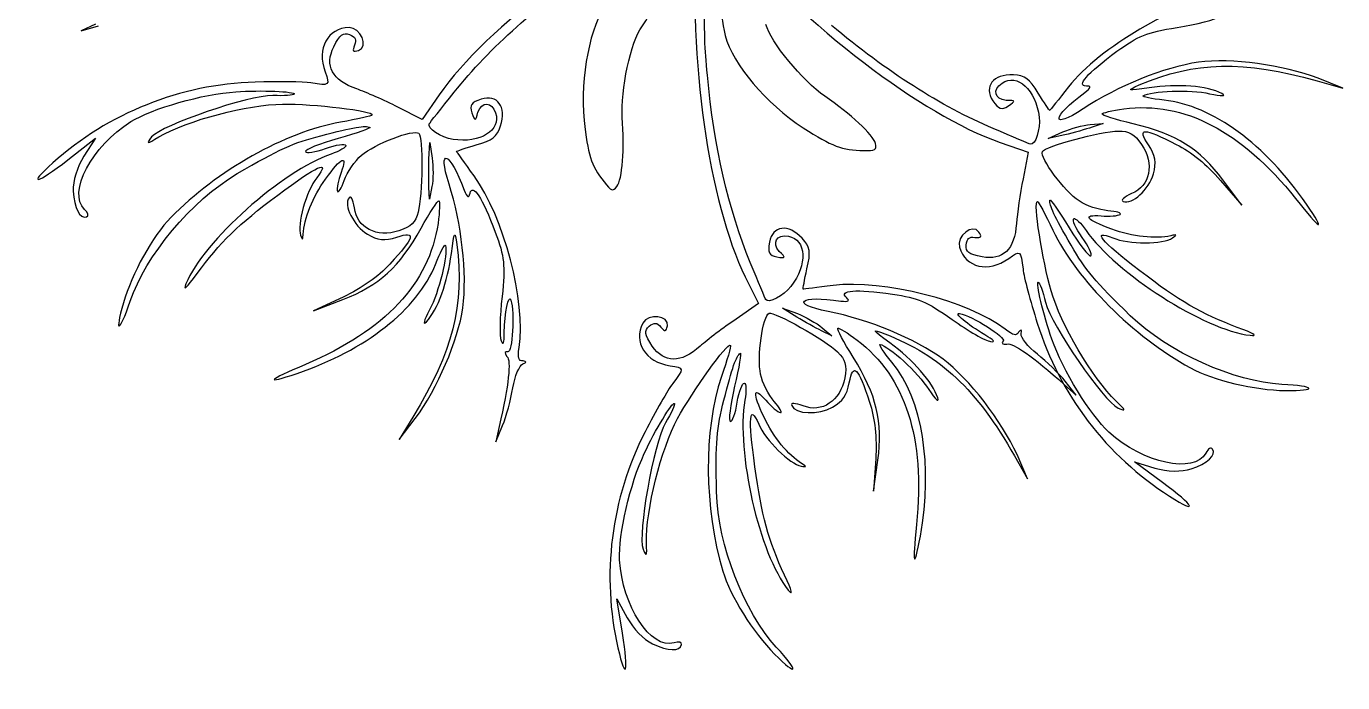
# Model space of a CAD drawing. Extents: x -427 to 180, y 57 to 333.
# Drawn here: x 64.4 to 168, y 57.1 to 108.7 of the extents above; entities that cross this region are included whole.
import ezdxf

# ---------------------------------------------------------------- set-up
doc = ezdxf.new("R2010")
doc.units = 0
doc.layers.add('Layer_1', color=7, linetype='CONTINUOUS')

msp = doc.modelspace()

# ---------------------------------------------------------------- linework, layer by layer
at = {"layer": 'Layer_1', "color": 7}
for points in [[(69.82358, 108.915605), (68.71233, 108.378438), (70.059624, 108.76093)], [(165.977574, 104.44456), (167.977612, 103.881392), (166.044566, 104.660269)], [(96.8707, 103.342362), (95.543938, 101.411906), (93.624792, 102.370519)], [(148.115764, 101.001477), (149.12298, 101.086898), (148.254194, 100.796986)], [(148.115764, 101.001477), (148.115764, 101.001477)], [(67.666803, 98.243894), (69.819206, 99.929301), (68.91613, 98.512143)], [(96.069295, 98.277302), (96.14687, 99.604886), (96.336982, 98.366661)], [(131.202857, 99.522929), (131.203069, 99.522886)], [(141.012302, 99.601069), (143.228945, 98.843736), (142.823075, 96.737212)], [(146.105848, 100.194752), (144.806497, 99.911616), (145.947627, 100.428463)], [(158.371579, 96.612142), (160.029176, 94.666943), (158.55721, 96.652584)], [(96.304597, 96.124342), (96.115332, 95.131399), (96.070353, 96.046145)], [(96.304421, 96.124342), (96.304597, 96.124342)], [(110.865571, 96.136453), (110.865465, 96.136414)], [(120.966234, 89.015887), (122.014054, 86.920853), (120.246673, 85.704849)], [(89.313283, 87.431361), (86.99331, 86.359478), (89.302205, 87.241711)], [(125.011748, 85.864597), (123.887339, 86.574651), (125.063007, 86.142121)], [(127.009811, 85.028955), (127.787298, 84.383012), (126.964937, 84.786124)], [(127.009811, 85.028955), (127.009811, 85.028955)], [(146.089832, 80.534136), (147.015133, 79.717374), (146.141126, 80.811655)], [(94.80568, 77.995688), (93.724204, 76.221505), (94.995298, 77.873038)], [(101.599721, 77.250942), (101.332422, 76.045987), (101.867409, 77.340301)], [(131.236477, 74.705023), (131.052397, 72.15603), (131.397132, 74.603585)], [(142.151562, 74.947938), (143.181285, 73.143251), (142.35067, 75.054643)], [(153.793864, 72.852333), (151.590625, 74.470789), (153.198798, 73.983123)], [(111.302274, 60.989615), (110.868358, 63.6887), (111.671844, 62.212823)]]:
    msp.add_lwpolyline(points, dxfattribs=at)
for points in [[(118.774319, 119.8392), (109.628238, 115.484864), (100.650432, 108.732101), (96.8707, 103.342362)], [(117.12272, 116.166208), (116.509698, 106.055075), (118.077266, 94.931071), (120.966234, 89.015887)], [(119.221994, 116.247312), (125.880463, 108.613441), (134.803236, 101.788104), (141.012302, 99.601069)], [(98.064218, 103.554974), (100.874128, 107.058989), (104.621157, 110.429502), (109.316488, 113.633052)], [(117.979864, 104.886495), (117.759342, 107.187386), (117.75144, 107.726974), (117.749712, 112.570447)], [(112.813574, 108.7071), (113.725223, 109.919597), (114.107845, 111.30909), (113.628703, 111.845887)], [(158.455752, 111.025252), (154.83858, 110.578984), (148.884785, 107.102589), (146.402076, 103.973566)], [(110.141953, 110.671786), (108.728514, 108.733173), (107.969018, 104.846441), (108.289411, 101.339445)], [(119.208554, 110.373138), (119.031459, 110.072177), (119.11736, 109.03755), (119.382685, 108.013055)], [(127.218514, 103.228157), (125.479672, 104.454064), (122.93805, 107.512767), (122.584143, 108.878786)], [(140.485992, 100.693117), (136.354259, 102.454544), (132.098489, 105.154363), (127.747892, 108.812421)], [(154.950058, 108.652225), (156.494342, 108.888177), (158.017954, 109.280529), (158.319544, 109.52728)], [(89.784735, 108.638604), (88.122517, 108.604491), (87.208364, 106.997708), (87.90076, 105.146108)], [(88.580493, 107.120951), (89.07096, 108.102862), (89.316317, 108.259125), (89.81839, 108.091972)], [(90.532835, 106.84281), (91.335969, 107.110875), (90.710635, 108.650137), (89.784735, 108.638604)], [(89.81839, 108.091972), (90.298168, 107.880213), (90.398674, 107.690606), (90.209197, 107.255444)], [(111.281143, 101.561646), (111.156648, 103.68553), (111.965602, 107.579244), (112.813574, 108.7071)], [(119.382685, 108.013055), (120.01839, 105.69968), (122.585307, 102.683952), (125.528074, 100.749555)], [(150.217861, 106.769545), (151.901917, 107.994697), (152.50686, 108.233802), (154.950058, 108.652225)], [(90.389008, 103.819536), (88.458784, 104.476991), (87.84481, 105.648096), (88.580493, 107.120951)], [(90.209197, 107.255444), (90.030833, 106.786845), (90.09786, 106.697621), (90.532835, 106.84281)], [(147.810576, 104.032445), (146.969237, 104.016732), (147.852416, 105.040546), (150.217861, 106.769545)], [(156.632737, 105.914645), (153.915396, 105.523636), (150.247036, 104.020274), (147.568818, 102.249954)], [(151.968415, 104.120607), (156.368048, 105.991155), (160.144322, 106.076531), (165.977574, 104.44456)], [(166.044566, 104.660269), (163.297591, 105.697602), (159.213483, 106.255858), (156.632737, 105.914645)], [(87.90076, 105.146108), (88.291638, 104.086448), (88.269343, 104.041818), (86.774376, 104.286649)], [(121.35764, 90.1633), (119.65002, 94.317534), (118.512523, 99.227403), (117.979864, 104.886495)], [(142.060863, 104.911606), (140.475233, 104.988458), (139.699474, 103.994736), (140.450926, 102.884622)], [(141.175038, 104.269356), (142.372789, 105.080142), (143.840204, 103.730446), (144.090076, 101.599167)], [(144.01818, 103.46751), (143.305392, 104.64643), (142.990785, 104.859465), (142.060863, 104.911606)], [(82.401237, 104.351903), (76.511048, 104.171118), (70.833619, 101.904256), (66.484398, 97.998029)], [(80.87318, 103.581559), (82.870044, 103.727355), (85.547486, 103.616841), (85.469487, 103.40486)], [(86.774376, 104.286649), (86.183015, 104.386859), (84.208482, 104.397231), (82.401237, 104.351903)], [(93.624792, 102.370519), (92.58706, 102.91676), (91.114213, 103.540923), (90.389008, 103.819536)], [(141.497689, 102.91156), (140.597012, 102.983478), (140.386227, 103.735423), (141.175038, 104.269356)], [(146.402076, 103.973566), (145.626282, 102.979844), (144.957063, 102.143461), (144.927853, 102.123659)], [(147.686998, 103.522766), (148.193093, 103.907953), (148.221386, 104.054899), (147.810576, 104.032445)], [(152.762589, 103.891387), (151.012881, 103.644209), (150.91495, 103.663072), (151.968415, 104.120607)], [(152.287503, 103.271584), (152.871773, 103.667122), (155.992304, 103.777196), (157.501523, 103.435612)], [(158.470074, 103.452231), (157.340621, 104.050888), (154.961735, 104.229782), (152.762589, 103.891387)], [(72.618815, 101.235612), (74.28061, 102.273738), (78.285132, 103.424365), (80.87318, 103.581559)], [(83.796156, 103.292631), (81.855031, 103.314182), (75.084344, 100.98), (74.248014, 100.031416)], [(74.805826, 100.031768), (77.047623, 101.337893), (81.832947, 102.600347), (84.543833, 102.612567)], [(85.469487, 103.40486), (85.42486, 103.315586), (84.666317, 103.248361), (83.796156, 103.292631)], [(84.543833, 102.612567), (86.98696, 102.646995), (91.75073, 102.079894), (91.594626, 101.767484)], [(96.10175, 101.077596), (96.146377, 101.16687), (97.01608, 102.238164), (98.064218, 103.554974)], [(100.184059, 102.998012), (99.414404, 102.741102), (99.2583, 102.540265), (99.459313, 101.937915)], [(99.927837, 101.982714), (100.239869, 102.830697), (101.020813, 102.830997), (101.322367, 101.927462)], [(101.702062, 100.901281), (102.203465, 102.407529), (101.455647, 103.422432), (100.184059, 102.998012)], [(131.203069, 99.522886), (131.026115, 100.205903), (129.249456, 101.859274), (127.218514, 103.228157)], [(140.450926, 102.884622), (140.905798, 102.212711), (141.141277, 102.116495), (141.667163, 102.472458)], [(141.667163, 102.472458), (142.280644, 102.887734), (142.260888, 102.916954), (141.497689, 102.91156)], [(144.927853, 102.123659), (144.898643, 102.103883), (144.483353, 102.717384), (144.01818, 103.46751)], [(147.568818, 102.249954), (144.948984, 100.519141), (145.058663, 101.615786), (147.686998, 103.522766)], [(150.768371, 102.243279), (155.509563, 102.854054), (159.987865, 100.517797), (164.271893, 95.195915)], [(153.923933, 102.930893), (152.92529, 103.021722), (152.170663, 103.192502), (152.287503, 103.271584)], [(165.126285, 94.751846), (161.913221, 99.435532), (157.752736, 102.498084), (153.923933, 102.930893)], [(157.501523, 103.435612), (158.452118, 103.227064), (158.862892, 103.249518), (158.470074, 103.452231)], [(91.594626, 101.767484), (91.583514, 101.689365), (90.445735, 101.421187), (89.107119, 101.197561)], [(101.322367, 101.927462), (101.780308, 100.555506), (100.084999, 99.506186), (97.965264, 99.840051)], [(99.459313, 101.937915), (99.693875, 101.235185), (99.727318, 101.24635), (99.927837, 101.982714)], [(110.865465, 96.136414), (111.289504, 96.700378), (111.475806, 99.120169), (111.281143, 101.561646)], [(144.090076, 101.599167), (144.214148, 100.660736), (143.783124, 99.346572), (143.400642, 99.47107)], [(151.481229, 101.064402), (150.118907, 101.377676), (149.020534, 101.741714), (149.039372, 101.839702)], [(149.039372, 101.839702), (149.028859, 101.917859), (149.829947, 102.119253), (150.768371, 102.243279)], [(68.973562, 94.328749), (67.600869, 95.65574), (69.540547, 99.315622), (72.618815, 101.235612)], [(89.107119, 101.197561), (84.72322, 100.403765), (79.403049, 97.400794), (75.76771, 93.695636)], [(87.56802, 100.125988), (90.133632, 100.796333), (91.081793, 100.964054), (91.438839, 100.785707)], [(91.438839, 100.785707), (91.528092, 100.741095), (90.434975, 100.339066), (88.940255, 99.914561)], [(90.759213, 98.587736), (91.762901, 99.480592), (94.89719, 100.6755), (95.276603, 100.31864)], [(97.965264, 99.840051), (97.028145, 99.973532), (95.878795, 100.742838), (96.10175, 101.077596)], [(99.783798, 99.405665), (101.111265, 99.774329), (101.401213, 100.019866), (101.702062, 100.901281)], [(108.289411, 101.339445), (108.568423, 98.657992), (108.807395, 97.860421), (109.85705, 96.497429)], [(125.528074, 100.749555), (127.799292, 99.297186), (128.572052, 98.987169), (130.29209, 98.959006)], [(143.400642, 99.47107), (143.302641, 99.489933), (142.036592, 100.038732), (140.485992, 100.693117)], [(144.353919, 98.881028), (144.507589, 99.283301), (148.980493, 100.479225), (150.330644, 100.49856)], [(145.947627, 100.428463), (146.581816, 100.687342), (147.548568, 100.958346), (148.115764, 101.001477)], [(148.254194, 100.796986), (147.766091, 100.637001), (146.799339, 100.36599), (146.105848, 100.194752)], [(150.330644, 100.49856), (151.171984, 100.51427), (151.584558, 100.282371), (152.158033, 99.435158)], [(158.55721, 96.652584), (156.739699, 99.085886), (154.882148, 100.256724), (151.481229, 101.064402)], [(152.6866, 99.409521), (151.757137, 100.782603), (152.314914, 100.776736), (154.878091, 99.444563)], [(74.248014, 100.031416), (73.801997, 99.473455), (73.880137, 99.462336), (74.805826, 100.031768)], [(80.976121, 97.144801), (84.310964, 99.076072), (85.404011, 99.58965), (87.56802, 100.125988)], [(88.940255, 99.914561), (87.479015, 99.501229), (86.296715, 99.032218), (86.352525, 98.864899)], [(87.936567, 99.133275), (88.773109, 99.412488), (89.475913, 99.535477), (89.531723, 99.368162)], [(95.276603, 100.31864), (95.622572, 100.06221), (95.568562, 95.432516), (95.223263, 94.12715)], [(130.29209, 98.959006), (131.173682, 98.932294), (131.335572, 99.01065), (131.202857, 99.522929)], [(68.91613, 98.512143), (68.381002, 97.664086), (68.046745, 96.548381), (68.080541, 95.778651)], [(88.382972, 98.687202), (84.512436, 97.358164), (78.323091, 91.833629), (76.952232, 88.475178)], [(86.352525, 98.864899), (86.397222, 98.731056), (87.111138, 98.820573), (87.936567, 99.133275)], [(87.926372, 96.712461), (89.197466, 98.47557), (89.688215, 98.676558), (89.164481, 97.237267)], [(89.531723, 99.368162), (89.57642, 99.234297), (89.052227, 98.910574), (88.382972, 98.687202)], [(89.41012, 96.612607), (89.644118, 97.248602), (90.23502, 98.152468), (90.759213, 98.587736)], [(97.65429, 96.314662), (96.693676, 99.304058), (97.720189, 98.902865), (98.848125, 95.857762)], [(98.244522, 98.891922), (98.233339, 98.925362), (98.936073, 99.159903), (99.783798, 99.405665)], [(99.628611, 96.973626), (98.880757, 97.988536), (98.255741, 98.85844), (98.244522, 98.891922)], [(147.238406, 94.997375), (146.108035, 95.723244), (144.112513, 98.419472), (144.353919, 98.881028)], [(152.158033, 99.435158), (153.18638, 97.916029), (152.826794, 96.181629), (151.363401, 95.574435)], [(153.084322, 97.122738), (153.33243, 98.014892), (153.24032, 98.591528), (152.6866, 99.409521)], [(154.878091, 99.444563), (156.08572, 98.856232), (157.26689, 97.866556), (158.371579, 96.612142)], [(66.484398, 97.998029), (64.387804, 96.145343), (65.190973, 96.301824), (67.666803, 98.243894)], [(84.178496, 95.461532), (87.301215, 97.805472), (88.371966, 98.274452), (87.256941, 96.823766)], [(96.070353, 96.046145), (96.047846, 96.559299), (96.047458, 97.563319), (96.069295, 98.277302)], [(96.336982, 98.366661), (96.41537, 97.686174), (96.415758, 96.682157), (96.304421, 96.124342)], [(72.568544, 87.123619), (73.760792, 90.682783), (77.373625, 95.012665), (80.976121, 97.144801)], [(87.256941, 96.823766), (86.409534, 95.797073), (85.674309, 93.097082), (85.975793, 92.305141)], [(86.176559, 92.372173), (86.220727, 93.577007), (86.933973, 95.339891), (87.926372, 96.712461)], [(89.164481, 97.237267), (88.930413, 96.601276), (88.807929, 95.965355), (88.874956, 95.76459)], [(88.874956, 95.76459), (88.930801, 95.59726), (89.176087, 95.976658), (89.41012, 96.612607)], [(99.305607, 95.601356), (99.517274, 96.415803), (100.265163, 95.289345), (101.292558, 92.545418)], [(103.170253, 83.465334), (103.715471, 87.068878), (101.972607, 93.739373), (99.628611, 96.973626)], [(109.85705, 96.497429), (110.38537, 95.791298), (110.547612, 95.713451), (110.865571, 96.136453)], [(142.823075, 96.737212), (142.576765, 95.590677), (142.372719, 94.00413), (142.29987, 93.230647)], [(150.712138, 94.963177), (151.389472, 94.654871), (152.750382, 95.916887), (153.084322, 97.122738)], [(68.080541, 95.778651), (68.15914, 94.428825), (68.594538, 93.569991), (69.129949, 93.748708)], [(77.833259, 89.289904), (79.594925, 91.700251), (81.078074, 93.162236), (84.178496, 95.461532)], [(90.203024, 94.459866), (90.091193, 95.129159), (89.94606, 95.452639), (89.789956, 95.251764)], [(98.740175, 86.5984), (99.096093, 89.320557), (98.637164, 93.258379), (97.65429, 96.314662)], [(98.848125, 95.857762), (99.082652, 95.266598), (99.216531, 95.199722), (99.305607, 95.601356)], [(151.363401, 95.574435), (150.749039, 95.286332), (150.476659, 95.059362), (150.712138, 94.963177)], [(69.129949, 93.748708), (69.33075, 93.815704), (69.252574, 94.049966), (68.973562, 94.328749)], [(89.789956, 95.251764), (89.31046, 94.682631), (90.158962, 93.031913), (91.230171, 92.385292)], [(93.706636, 92.653996), (91.96656, 92.073193), (90.393277, 92.886974), (90.203024, 94.459866)], [(95.458037, 92.866619), (96.126939, 94.094042), (96.773545, 95.053682), (96.862833, 95.009095)], [(96.862833, 95.009095), (96.940903, 94.997965), (96.918925, 94.172426), (96.785434, 93.235303)], [(145.037849, 87.927197), (144.346193, 90.270577), (143.608252, 95.01089), (143.951152, 94.944801)], [(143.951152, 94.944801), (144.029398, 94.955166), (144.594301, 93.931775), (145.170493, 92.702997)], [(146.61727, 91.509701), (145.280172, 93.799635), (144.863083, 94.667493), (144.938612, 95.059415)], [(144.938612, 95.059415), (144.957486, 95.157395), (145.639264, 94.213101), (146.450971, 92.888145)], [(149.504051, 94.230616), (148.828552, 94.284542), (147.798829, 94.609941), (147.238406, 94.997375)], [(164.271893, 95.195915), (166.295709, 92.646634), (166.688527, 92.443952), (165.126285, 94.751846)], [(75.76771, 93.695636), (74.318005, 92.24482), (72.701542, 89.2879), (72.021986, 86.97837)], [(96.785434, 93.235303), (96.095647, 88.504966), (92.638742, 84.822178), (86.359122, 82.131196)], [(95.223263, 94.12715), (95.011632, 93.312675), (94.677092, 92.977888), (93.706636, 92.653996)], [(125.439879, 92.063626), (124.364119, 93.231067), (123.114121, 93.067452), (122.870493, 91.74922)], [(139.349766, 92.554255), (138.875103, 93.255387), (137.561394, 92.238308), (137.822062, 91.349741)], [(147.473885, 92.132188), (146.979538, 92.862502), (146.671669, 93.506134), (146.817754, 93.604993)], [(146.817754, 93.604993), (146.934559, 93.684111), (147.387596, 93.266552), (147.78313, 92.682275)], [(149.807863, 92.774868), (147.767361, 93.52366), (147.441571, 93.94209), (148.968746, 93.825666)], [(148.968746, 93.825666), (149.64428, 93.771741), (150.289687, 93.825173), (150.464947, 93.943854)], [(150.464947, 93.943854), (150.611032, 94.042745), (150.17955, 94.176659), (149.504051, 94.230616)], [(85.975793, 92.305141), (86.120997, 91.870117), (86.15444, 91.881282), (86.176559, 92.372173)], [(89.302205, 87.241711), (92.135364, 88.336091), (93.763539, 89.809263), (95.458037, 92.866619)], [(91.230171, 92.385292), (92.02244, 91.905906), (92.602547, 91.839189), (93.539525, 92.151923)], [(93.539525, 92.151923), (95.112279, 92.67686), (94.956281, 92.141315), (92.982524, 90.032085)], [(97.835018, 90.87068), (98.068592, 92.622229), (98.113148, 92.711478), (98.269817, 91.57366)], [(101.292558, 92.545418), (102.018433, 90.593442), (102.085637, 89.94643), (101.830015, 87.480895)], [(123.635174, 91.033896), (123.043954, 91.717163), (123.421426, 92.400783), (124.358051, 92.227682)], [(124.358051, 92.227682), (125.78038, 91.964827), (125.878735, 89.973513), (124.561215, 88.279746)], [(138.339375, 91.529528), (138.413987, 92.048629), (138.569492, 92.196517), (139.039639, 92.131331)], [(139.039639, 92.131331), (139.53896, 92.085925), (139.6068, 92.174462), (139.349766, 92.554255)], [(142.29987, 93.230647), (142.187052, 91.194674), (141.224815, 90.287715), (139.608175, 90.599178)], [(145.170493, 92.702997), (147.116592, 88.695279), (151.442424, 84.381467), (155.990329, 81.879394)], [(146.450971, 92.888145), (147.242886, 91.592375), (148.013212, 90.580252), (148.159297, 90.679107)], [(147.78313, 92.682275), (150.106242, 89.313233), (157.094629, 84.842099), (160.698254, 84.427247)], [(152.022672, 89.5029), (148.923802, 91.878224), (148.183533, 92.782943), (149.8811, 92.100241)], [(154.459132, 92.259742), (153.287028, 91.977509), (151.397092, 92.189204), (149.807863, 92.774868)], [(154.577807, 92.084472), (154.957607, 92.341541), (154.937816, 92.370761), (154.459132, 92.259742)], [(98.269817, 91.57366), (98.885237, 86.832669), (97.949565, 83.173182), (94.80568, 77.995688)], [(97.366176, 91.495234), (97.589626, 90.825955), (96.854472, 87.791268), (96.118754, 86.429998)], [(96.597015, 90.011186), (96.953673, 90.948418), (97.321515, 91.629078), (97.366176, 91.495234)], [(122.870493, 91.74922), (122.723067, 90.951342), (122.823362, 90.717557), (123.447778, 90.602156)], [(125.82102, 89.661301), (126.14046, 91.001402), (126.065813, 91.373949), (125.439879, 92.063626)], [(137.822062, 91.349741), (138.302968, 89.758269), (140.096667, 89.311049), (141.693127, 90.47692)], [(139.608175, 90.599178), (138.530369, 90.806816), (138.313763, 91.000982), (138.339375, 91.529528)], [(151.264906, 85.965333), (148.506254, 88.65617), (147.71702, 89.570337), (146.61727, 91.509701)], [(148.159297, 90.679107), (148.276137, 90.758193), (147.997478, 91.421595), (147.473885, 92.132188)], [(149.8811, 92.100241), (151.098218, 91.560893), (153.896452, 91.580659), (154.577807, 92.084472)], [(95.873679, 85.492812), (96.754601, 86.41909), (97.568071, 88.661723), (97.835018, 90.87068)], [(122.576664, 87.24738), (122.520079, 87.329585), (122.003153, 88.609), (121.35764, 90.1633)], [(123.447778, 90.602156), (124.176264, 90.467522), (124.182685, 90.50221), (123.635174, 91.033896)], [(141.693127, 90.47692), (142.608198, 91.138943), (142.657199, 91.129488), (142.82438, 89.623871)], [(76.952232, 88.475178), (76.707051, 87.872665), (77.019295, 88.162835), (77.833259, 89.289904)], [(85.701156, 81.428106), (91.07756, 83.259778), (95.148192, 86.440772), (96.597015, 90.011186)], [(92.982524, 90.032085), (92.090455, 89.027737), (90.819044, 88.157064), (89.313283, 87.431361)], [(125.526133, 88.065546), (125.49142, 88.071956), (125.626075, 88.800453), (125.82102, 89.661301)], [(142.82438, 89.623871), (142.88728, 89.027434), (143.409497, 87.123157), (143.940322, 85.395018)], [(159.676222, 85.056034), (156.880246, 86.102814), (155.072613, 87.136996), (152.022672, 89.5029)], [(124.561215, 88.279746), (123.991056, 87.524113), (122.761767, 86.890292), (122.576664, 87.24738)], [(127.874504, 88.349038), (126.624542, 88.185424), (125.560811, 88.059133), (125.526133, 88.065546)], [(141.410517, 84.91469), (138.520315, 87.134961), (131.839056, 88.836108), (127.874504, 88.349038)], [(128.919362, 87.402564), (128.30888, 87.981761), (129.656561, 88.091451), (132.555089, 87.663397)], [(145.094046, 84.131185), (144.415372, 86.014814), (143.800128, 88.622939), (144.025271, 88.604943)], [(144.025271, 88.604943), (144.123237, 88.586073), (144.392442, 87.873716), (144.584388, 87.023825)], [(72.021986, 86.97837), (71.297804, 84.468038), (71.710554, 84.568619), (72.568544, 87.123619)], [(101.830015, 87.480895), (101.640961, 85.930165), (101.608117, 84.357185), (101.764433, 84.000269)], [(101.998431, 84.636232), (102.053605, 86.253838), (102.320764, 87.681886), (102.521777, 87.191116)], [(102.521777, 87.191116), (102.834514, 86.254152), (102.646095, 83.030067), (102.277937, 83.130298)], [(127.496256, 86.30231), (124.415236, 86.907592), (125.262926, 87.611937), (128.473662, 87.126184)], [(128.473662, 87.126184), (129.104499, 87.045472), (129.227795, 87.130311), (128.919362, 87.402564)], [(132.555089, 87.663397), (134.614641, 87.354523), (135.213411, 87.10036), (137.247669, 85.684028)], [(144.584388, 87.023825), (145.08685, 85.148734), (149.159634, 79.257817), (150.298577, 78.708158)], [(150.148011, 79.245251), (148.285944, 81.052013), (145.78034, 85.31994), (145.037849, 87.927197)], [(94.995298, 77.873038), (96.734704, 80.238744), (98.373145, 84.021221), (98.740175, 86.5984)], [(96.118754, 86.429998), (95.66166, 85.5708), (95.572584, 85.169166), (95.873679, 85.492812)], [(114.836825, 85.162012), (114.990707, 85.994582), (113.341012, 86.191834), (112.903215, 85.375863)], [(122.171499, 81.366973), (121.875554, 82.677303), (122.345842, 85.998529), (122.841706, 86.158017)], [(122.841706, 86.158017), (123.233466, 86.336737), (127.259401, 84.050074), (128.234867, 83.11642)], [(125.063007, 86.142121), (125.69649, 85.881548), (126.575435, 85.396232), (127.009811, 85.028955)], [(136.525497, 82.55285), (134.315168, 84.181103), (130.646667, 85.684204), (127.496256, 86.30231)], [(139.81889, 84.455462), (138.429792, 85.286186), (137.309158, 86.210792), (137.835926, 86.149317)], [(137.835926, 86.149317), (138.807229, 85.969806), (141.53794, 84.245386), (141.272087, 83.971641)], [(112.903215, 85.375863), (112.129044, 83.904553), (113.093186, 82.327242), (115.048669, 82.0376)], [(113.649023, 83.587773), (113.026899, 84.492006), (113.008802, 84.782353), (113.397951, 85.140934)], [(113.397951, 85.140934), (113.815357, 85.458416), (114.029917, 85.454641), (114.319124, 85.078316)], [(114.319124, 85.078316), (114.643009, 84.69558), (114.753499, 84.711039), (114.836825, 85.162012)], [(120.246673, 85.704849), (119.266656, 85.060839), (118.00798, 84.0737), (117.413338, 83.573722)], [(126.964937, 84.786124), (126.504915, 85.014639), (125.625969, 85.499952), (125.011748, 85.864597)], [(129.451668, 82.712168), (128.700957, 83.891285), (128.173836, 84.921457), (128.256034, 84.978017)], [(128.256034, 84.978017), (128.303553, 85.040985), (129.015423, 84.622417), (129.771073, 84.052269)], [(132.348326, 83.827087), (130.928325, 84.878774), (130.871775, 84.960978), (131.943373, 84.547678)], [(137.247669, 85.684028), (138.513471, 84.768464), (139.874311, 83.978841), (140.262296, 83.94301)], [(143.940322, 85.395018), (145.702094, 79.771568), (149.415362, 74.915296), (154.349348, 71.779952)], [(163.181422, 80.570101), (159.432629, 80.758883), (154.289164, 83.070876), (151.264906, 85.965333)], [(160.698254, 84.427247), (161.344578, 84.35352), (160.98097, 84.576006), (159.676222, 85.056034)], [(101.764433, 84.000269), (101.898454, 83.598713), (102.009896, 83.821866), (101.998431, 84.636232)], [(115.642429, 77.873969), (116.794072, 80.028898), (119.594669, 83.92396), (119.792648, 83.636252)], [(129.771073, 84.052269), (133.57751, 81.160408), (135.128674, 76.353472), (134.446366, 69.555659)], [(131.943373, 84.547678), (136.390525, 82.793049), (139.14078, 80.204006), (142.151562, 74.947938)], [(140.262296, 83.94301), (140.678574, 83.866076), (140.53718, 84.071583), (139.81889, 84.455462)], [(141.272087, 83.971641), (141.094887, 83.789142), (141.220829, 83.694118), (141.552263, 83.740487)], [(142.479504, 84.681254), (142.311335, 84.353587), (142.068483, 84.398463), (141.410517, 84.91469)], [(142.668417, 84.538717), (142.732517, 84.885621), (142.669475, 84.933133), (142.479504, 84.681254)], [(143.951152, 82.938394), (143.201923, 83.543235), (142.651801, 84.254784), (142.668417, 84.538717)], [(149.578064, 76.814641), (148.13044, 78.135113), (145.942971, 81.681267), (145.094046, 84.131185)], [(102.277937, 83.130298), (102.032474, 83.197156), (102.010249, 83.040971), (102.21112, 82.773297)], [(103.483061, 82.416787), (103.114902, 82.405516), (103.036691, 82.639757), (103.170253, 83.465334)], [(117.413338, 83.573722), (115.90426, 82.202355), (114.582226, 82.231427), (113.649023, 83.587773)], [(119.792648, 83.636252), (119.855619, 83.58874), (119.539953, 82.463192), (119.088221, 81.183423)], [(119.281579, 79.318051), (119.935875, 81.887769), (120.247731, 82.798764), (120.576555, 83.024997)], [(120.576555, 83.024997), (120.658752, 83.081555), (120.48187, 81.930363), (120.130397, 80.416812)], [(128.234867, 83.11642), (128.845314, 82.537222), (128.976547, 82.08247), (128.790598, 81.07645)], [(132.501785, 82.327848), (131.853979, 83.09332), (131.436219, 83.744533), (131.574967, 83.718886)], [(131.574967, 83.718886), (132.268775, 83.590666), (134.569239, 81.479383), (135.404793, 80.176959)], [(136.106503, 79.509147), (135.721905, 80.728227), (134.152608, 82.525012), (132.348326, 83.827087)], [(141.552263, 83.740487), (142.041707, 83.865286), (143.565778, 82.794365), (146.089832, 80.534136)], [(146.141126, 80.811655), (145.675847, 81.399898), (144.672089, 82.374655), (143.951152, 82.938394)], [(86.359122, 82.131196), (83.358641, 80.869419), (83.05758, 80.545767), (85.701156, 81.428106)], [(102.21112, 82.773297), (102.55709, 82.405297), (102.357029, 80.553369), (101.599721, 77.250942)], [(102.66952, 80.285738), (102.836454, 81.234043), (103.193148, 82.059702), (103.449653, 82.182536)], [(103.449653, 82.182536), (103.784298, 82.294215), (103.79541, 82.372298), (103.483061, 82.416787)], [(115.048669, 82.0376), (116.165175, 81.867135), (116.193432, 81.826033), (115.256031, 80.636021)], [(129.149196, 80.687305), (129.450504, 82.317752), (129.84378, 81.922193), (130.735109, 79.174456)], [(131.397132, 74.603585), (131.809705, 77.612599), (131.307879, 79.750225), (129.451668, 82.712168)], [(134.743476, 68.639746), (135.740955, 74.231299), (134.925862, 79.332712), (132.501785, 82.327848)], [(142.35067, 75.054643), (141.121486, 77.721322), (138.6035, 80.984936), (136.525497, 82.55285)], [(155.990329, 81.879394), (157.778242, 80.874404), (161.061368, 80.114813), (163.468618, 80.082905)], [(119.088221, 81.183423), (117.662399, 76.962536), (117.717256, 70.85361), (119.201674, 65.87963)], [(123.247612, 79.230841), (122.804206, 79.743293), (122.298957, 80.697673), (122.171499, 81.366973)], [(128.790598, 81.07645), (128.457223, 79.272556), (126.983987, 78.289195), (125.515303, 78.883496)], [(101.867409, 77.340301), (102.157181, 78.032056), (102.524775, 79.382059), (102.66952, 80.285738)], [(115.256031, 80.636021), (114.882334, 80.166958), (113.918122, 78.443769), (113.083626, 76.840111)], [(120.130397, 80.416812), (119.785345, 78.93795), (119.623914, 77.676276), (119.797375, 77.644219)], [(120.328729, 79.160408), (120.488996, 80.027667), (120.7213, 80.702238), (120.894725, 80.670184)], [(120.894725, 80.670184), (121.033508, 80.644537), (121.063283, 80.029159), (120.935048, 79.335351)], [(122.442538, 77.980497), (121.514239, 79.945812), (121.575728, 80.472579), (122.582097, 79.317963)], [(127.827867, 78.778985), (128.630684, 79.2405), (128.969668, 79.715977), (129.149196, 80.687305)], [(135.404793, 80.176959), (135.935688, 79.36134), (136.244122, 79.089087), (136.106503, 79.509147)], [(163.468618, 80.082905), (166.08122, 80.062221), (165.873116, 80.432564), (163.181422, 80.570101)], [(113.018715, 75.130095), (113.856985, 76.948308), (115.248835, 79.238221), (115.396613, 79.067406)], [(115.396613, 79.067406), (115.453199, 78.985201), (115.145083, 78.288762), (114.685413, 77.548581)], [(118.702212, 72.106589), (118.625024, 75.9595), (118.704328, 77.164618), (119.281579, 79.318051)], [(119.797375, 77.644219), (119.936122, 77.618576), (120.20314, 78.286737), (120.328729, 79.160408)], [(120.935048, 79.335351), (120.226035, 75.304861), (122.067429, 67.215515), (124.343728, 64.391194)], [(121.724494, 74.095179), (121.183509, 77.962054), (121.291001, 79.126069), (122.021321, 77.448459)], [(122.582097, 79.317963), (123.025503, 78.80551), (123.522849, 78.390721), (123.730988, 78.352255)], [(123.730988, 78.352255), (123.904449, 78.320198), (123.691054, 78.718388), (123.247612, 79.230841)], [(125.515303, 78.883496), (124.875435, 79.109379), (124.522128, 79.138801), (124.622422, 78.905015)], [(124.622422, 78.905015), (124.888593, 78.210067), (126.743781, 78.154209), (127.827867, 78.778985)], [(130.735109, 79.174456), (131.182643, 77.907864), (131.32968, 76.373933), (131.236477, 74.705023)], [(150.298577, 78.708158), (150.956084, 78.429037), (150.945748, 78.507258), (150.148011, 79.245251)], [(113.190835, 68.102624), (113.132097, 70.696497), (114.341878, 75.495442), (115.642429, 77.873969)], [(125.3949, 74.349603), (124.361755, 74.971042), (123.163827, 76.448062), (122.442538, 77.980497)], [(113.083626, 76.840111), (110.392707, 71.597393), (109.63046, 65.531855), (110.945545, 59.835789)], [(114.685413, 77.548581), (113.727622, 75.860088), (112.495545, 68.805128), (112.921207, 67.614327)], [(122.021321, 77.448459), (122.509989, 76.210149), (124.517471, 74.260639), (125.356447, 74.14146)], [(157.211822, 75.166043), (156.303984, 73.486468), (152.256705, 74.367841), (149.578064, 76.814641)], [(157.728289, 75.473009), (157.609649, 75.648276), (157.405109, 75.509843), (157.211822, 75.166043)], [(111.079213, 66.770871), (110.974438, 68.727492), (111.904395, 72.788896), (113.018715, 75.130095)], [(156.056334, 73.915256), (157.335012, 74.354792), (158.044695, 75.005582), (157.728289, 75.473009)], [(124.056814, 65.556352), (122.799373, 68.264129), (122.237186, 70.269407), (121.724494, 74.095179)], [(125.356447, 74.14146), (125.807403, 74.058116), (125.813824, 74.092805), (125.3949, 74.349603)], [(153.198798, 73.983123), (154.159694, 73.696353), (155.324214, 73.675243), (156.056334, 73.915256)], [(154.349348, 71.779952), (156.698601, 70.260354), (156.331394, 70.991617), (153.793864, 72.852333)], [(123.406221, 59.900686), (120.867844, 62.665814), (118.82579, 67.922235), (118.702212, 72.106589)], [(134.446366, 69.555659), (134.099374, 66.319269), (134.236993, 65.89921), (134.743476, 68.639746)], [(112.921207, 67.614327), (113.193834, 66.954068), (113.241353, 67.017039), (113.190835, 68.102624)], [(115.361053, 60.239511), (113.53564, 59.679988), (111.270665, 63.14797), (111.079213, 66.770871)], [(119.201674, 65.87963), (119.770246, 63.909045), (121.576327, 61.063999), (123.268955, 59.352053)], [(124.343728, 64.391194), (124.752456, 63.885155), (124.649551, 64.298805), (124.056814, 65.556352)], [(111.671844, 62.212823), (112.15522, 61.334233), (112.970067, 60.502016), (113.660065, 60.159243)], [(110.945545, 59.835789), (111.552923, 57.10465), (111.804454, 57.883294), (111.302274, 60.989615)], [(113.660065, 60.159243), (114.879512, 59.575128), (115.841784, 59.540789), (115.944371, 60.095832)], [(115.944371, 60.095832), (115.982824, 60.303974), (115.740007, 60.348851), (115.361053, 60.239511)], [(123.268955, 59.352053), (125.115782, 57.503977), (125.227401, 57.913852), (123.406221, 59.900686)]]:
    msp.add_open_spline(points, degree=3, dxfattribs=at)

doc.saveas('drawing.dxf')
